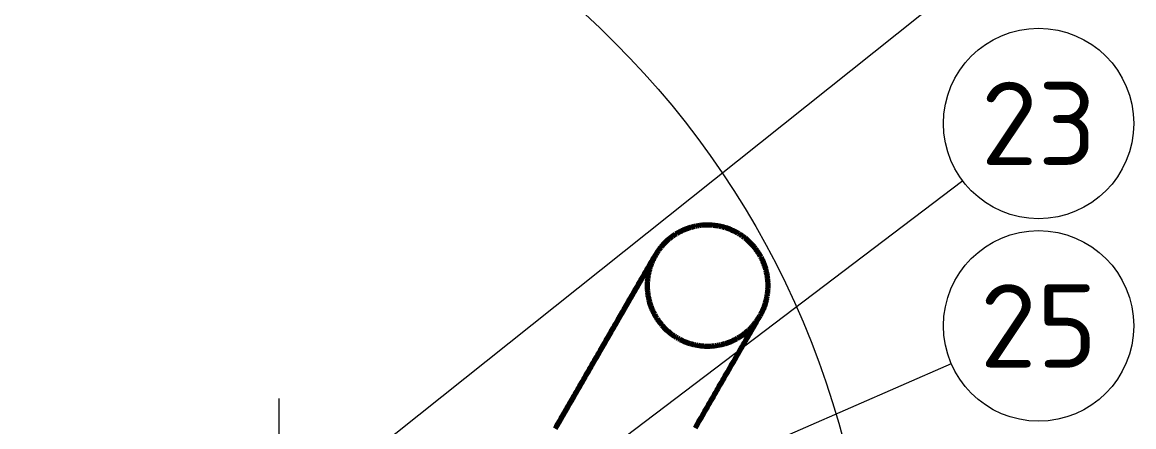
# Model space of a CAD drawing. Header units: millimetres. Extents: x 0 to 2382, y 0 to 420.
# Drawn here: x 930.95 to 977.67, y 364.1 to 381.08 of the extents above; entities that cross this region are included whole.
import ezdxf
from ezdxf.enums import TextEntityAlignment as Align

# ---------------------------------------------------------------- set-up
doc = ezdxf.new("R2010")
doc.units = ezdxf.units.MM
doc.linetypes.add('IRAM-E-TRAZOS', pattern=[5, 4, -1])
doc.linetypes.add('IRAM-F-TRAZO-PUNTO', pattern=[20, 15, -2, 1, -2])
for name, color, linetype, lineweight in [('01-VISIBLE', 7, 'CONTINUOUS', 70), ('02-OCULTA', 4, 'IRAM-E-TRAZOS', 35), ('03-EJE', 1, 'IRAM-F-TRAZO-PUNTO', 18), ('06-TEXTO', 7, 'CONTINUOUS', 25), ('08-FINA', 5, 'CONTINUOUS', 18)]:
    doc.layers.add(name, color=color, linetype=linetype, lineweight=lineweight)
doc.styles.add('ISO3098', font='isocpeur.ttf')

msp = doc.modelspace()

# ---------------------------------------------------------------- linework, layer by layer
at = {"layer": '01-VISIBLE'}
for points in [[(961.958, 368.756), (961.978, 368.791), (961.997, 368.826), (962.016, 368.862), (962.034, 368.897), (962.051, 368.934), (962.068, 368.97), (962.085, 369.006), (962.1, 369.043), (962.116, 369.08), (962.13, 369.118), (962.144, 369.155), (962.158, 369.193), (962.171, 369.231), (962.183, 369.269), (962.195, 369.308), (962.206, 369.346), (962.216, 369.385), (962.226, 369.424), (962.235, 369.463), (962.244, 369.502), (962.252, 369.541), (962.259, 369.581), (962.266, 369.62), (962.272, 369.66), (962.277, 369.7), (962.282, 369.739), (962.286, 369.779), (962.29, 369.819), (962.293, 369.859), (962.295, 369.899), (962.297, 369.939), (962.298, 369.979), (962.298, 370.019), (962.298, 370.06), (962.297, 370.1), (962.296, 370.14), (962.294, 370.18), (962.291, 370.22), (962.288, 370.26), (962.284, 370.3), (962.279, 370.339), (962.274, 370.379), (962.268, 370.419), (962.261, 370.458), (962.254, 370.498), (962.246, 370.537), (962.238, 370.576), (962.229, 370.616), (962.219, 370.654), (962.209, 370.693), (962.198, 370.732), (962.187, 370.77), (962.175, 370.809), (962.162, 370.847), (962.149, 370.884), (962.135, 370.922), (962.121, 370.959), (962.106, 370.997), (962.09, 371.034), (962.074, 371.07), (962.057, 371.107), (962.04, 371.143), (962.022, 371.179), (962.003, 371.214), (961.984, 371.25), (961.965, 371.285), (961.945, 371.319), (961.924, 371.354), (961.903, 371.388), (961.881, 371.421), (961.859, 371.455), (961.836, 371.488), (961.812, 371.52), (961.789, 371.552), (961.764, 371.584), (961.739, 371.616), (961.714, 371.647), (961.688, 371.678), (961.662, 371.708), (961.635, 371.738), (961.608, 371.767), (961.58, 371.796), (961.552, 371.825), (961.523, 371.853), (961.494, 371.88), (961.465, 371.907), (961.435, 371.934), (961.405, 371.96), (961.374, 371.986), (961.343, 372.011), (961.311, 372.036), (961.279, 372.06), (961.247, 372.084), (961.214, 372.107), (961.181, 372.13), (961.148, 372.152), (961.114, 372.174), (961.08, 372.195), (961.046, 372.216), (961.011, 372.236), (960.976, 372.255), (960.941, 372.274), (960.905, 372.293), (960.869, 372.31), (960.833, 372.328), (960.796, 372.344), (960.76, 372.36), (960.723, 372.376), (960.685, 372.391), (960.648, 372.405), (960.61, 372.419), (960.572, 372.432), (960.534, 372.445), (960.496, 372.457), (960.458, 372.468), (960.419, 372.479), (960.38, 372.489), (960.341, 372.498), (960.302, 372.507), (960.263, 372.516), (960.224, 372.523), (960.184, 372.53), (960.144, 372.537), (960.105, 372.542), (960.065, 372.548), (960.025, 372.552), (959.985, 372.556), (959.945, 372.559), (959.905, 372.562), (959.865, 372.564), (959.825, 372.565), (959.785, 372.566), (959.745, 372.566), (959.705, 372.566), (959.665, 372.564), (959.625, 372.563), (959.585, 372.56), (959.545, 372.557), (959.505, 372.553), (959.465, 372.549), (959.425, 372.544), (959.385, 372.539), (959.346, 372.532), (959.306, 372.526), (959.267, 372.518), (959.228, 372.51), (959.188, 372.501), (959.149, 372.492), (959.111, 372.482), (959.072, 372.472), (959.033, 372.461), (958.995, 372.449), (958.957, 372.436), (958.919, 372.423), (958.881, 372.41), (958.844, 372.396), (958.806, 372.381), (958.769, 372.366), (958.733, 372.35), (958.696, 372.333), (958.66, 372.316), (958.624, 372.299), (958.588, 372.28), (958.553, 372.262), (958.517, 372.242), (958.483, 372.223), (958.448, 372.202), (958.414, 372.181), (958.38, 372.16), (958.346, 372.138), (958.313, 372.115), (958.281, 372.092), (958.248, 372.068), (958.216, 372.044), (958.184, 372.02), (958.153, 371.995), (958.122, 371.969), (958.092, 371.943), (958.062, 371.916), (958.032, 371.889), (958.003, 371.862), (957.974, 371.834), (957.946, 371.806), (957.918, 371.777), (957.891, 371.747), (957.864, 371.718), (957.837, 371.688), (957.811, 371.657), (957.786, 371.626), (957.761, 371.595), (957.736, 371.563), (957.712, 371.531), (957.689, 371.499), (957.666, 371.466), (957.643, 371.432), (957.621, 371.399), (957.6, 371.365), (957.579, 371.331), (957.559, 371.296)], [(953.359, 364.022), (953.409, 364.108), (953.459, 364.195), (953.509, 364.281), (953.559, 364.368), (953.609, 364.455), (953.659, 364.541), (953.709, 364.628), (953.759, 364.714), (953.809, 364.801), (953.859, 364.888), (953.909, 364.974), (953.959, 365.061), (954.009, 365.147), (954.059, 365.234), (954.109, 365.321), (954.159, 365.407), (954.209, 365.494), (954.259, 365.58), (954.309, 365.667), (954.359, 365.754), (954.409, 365.84), (954.459, 365.927), (954.509, 366.013), (954.559, 366.1), (954.609, 366.187), (954.659, 366.273), (954.709, 366.36), (954.759, 366.446), (954.809, 366.533), (954.859, 366.62), (954.909, 366.706), (954.959, 366.793), (955.009, 366.879), (955.059, 366.966), (955.109, 367.053), (955.159, 367.139), (955.209, 367.226), (955.259, 367.312), (955.309, 367.399), (955.359, 367.486), (955.409, 367.572), (955.459, 367.659), (955.509, 367.745), (955.559, 367.832), (955.609, 367.919), (955.659, 368.005), (955.709, 368.092), (955.759, 368.178), (955.809, 368.265), (955.859, 368.352), (955.909, 368.438), (955.959, 368.525), (956.009, 368.611), (956.059, 368.698), (956.109, 368.785), (956.159, 368.871), (956.209, 368.958), (956.259, 369.044), (956.309, 369.131), (956.359, 369.218), (956.409, 369.304), (956.459, 369.391), (956.509, 369.477), (956.559, 369.564), (956.609, 369.651), (956.659, 369.737), (956.709, 369.824), (956.759, 369.911), (956.809, 369.997), (956.859, 370.084), (956.909, 370.17), (956.959, 370.257), (957.009, 370.344), (957.059, 370.43), (957.109, 370.517), (957.159, 370.603), (957.209, 370.69), (957.259, 370.777), (957.309, 370.863), (957.359, 370.95), (957.409, 371.036), (957.459, 371.123), (957.509, 371.21), (957.559, 371.296)], [(953.389, 364.074), (953.439, 364.161), (953.489, 364.248), (953.54, 364.335), (953.59, 364.422), (953.64, 364.509), (953.69, 364.596), (953.741, 364.683), (953.791, 364.77), (953.841, 364.857), (953.891, 364.944), (953.941, 365.031), (953.992, 365.118), (954.042, 365.205), (954.092, 365.292), (954.142, 365.379), (954.193, 365.466), (954.243, 365.553), (954.293, 365.64), (954.343, 365.727), (954.394, 365.814), (954.444, 365.901), (954.494, 365.988), (954.544, 366.075), (954.595, 366.162), (954.645, 366.249), (954.695, 366.336), (954.745, 366.423), (954.796, 366.51), (954.846, 366.597), (954.896, 366.684), (954.946, 366.771), (954.996, 366.858), (955.047, 366.945), (955.097, 367.032), (955.147, 367.119), (955.197, 367.206), (955.248, 367.293), (955.298, 367.38), (955.348, 367.468), (955.398, 367.555), (955.449, 367.642), (955.499, 367.729), (955.549, 367.816), (955.599, 367.903), (955.65, 367.99), (955.7, 368.077), (955.75, 368.164), (955.8, 368.251), (955.851, 368.338), (955.901, 368.425), (955.951, 368.512), (956.001, 368.599), (956.051, 368.686), (956.102, 368.773), (956.152, 368.86), (956.202, 368.947), (956.252, 369.034), (956.303, 369.121), (956.353, 369.208), (956.403, 369.295), (956.453, 369.382), (956.504, 369.469), (956.554, 369.556), (956.604, 369.643), (956.654, 369.73), (956.705, 369.817), (956.755, 369.904), (956.805, 369.991), (956.855, 370.078), (956.906, 370.165), (956.956, 370.252), (957.006, 370.339), (957.056, 370.426), (957.106, 370.513), (957.157, 370.6), (957.207, 370.687), (957.257, 370.774), (957.307, 370.861), (957.358, 370.948), (957.408, 371.035), (957.458, 371.122), (957.508, 371.209), (957.559, 371.296)], [(957.559, 371.296), (957.539, 371.261), (957.519, 371.226), (957.501, 371.19), (957.483, 371.154), (957.465, 371.118), (957.448, 371.081), (957.431, 371.045), (957.416, 371.007), (957.4, 370.97), (957.386, 370.933), (957.372, 370.895), (957.358, 370.857), (957.345, 370.819), (957.333, 370.78), (957.321, 370.742), (957.31, 370.703), (957.3, 370.664), (957.29, 370.625), (957.281, 370.586), (957.272, 370.546), (957.264, 370.507), (957.257, 370.467), (957.25, 370.427), (957.244, 370.388), (957.239, 370.348), (957.234, 370.308), (957.23, 370.268), (957.226, 370.227), (957.223, 370.187), (957.221, 370.147), (957.22, 370.107), (957.219, 370.066), (957.218, 370.026), (957.219, 369.986), (957.22, 369.946), (957.221, 369.905), (957.223, 369.865), (957.226, 369.825), (957.23, 369.785), (957.234, 369.745), (957.239, 369.705), (957.244, 369.665), (957.25, 369.625), (957.257, 369.585), (957.264, 369.545), (957.272, 369.506), (957.281, 369.467), (957.29, 369.427), (957.3, 369.388), (957.31, 369.349), (957.321, 369.311), (957.333, 369.272), (957.345, 369.234), (957.358, 369.195), (957.372, 369.157), (957.386, 369.12), (957.4, 369.082), (957.416, 369.045), (957.431, 369.008), (957.448, 368.971), (957.465, 368.934), (957.483, 368.898), (957.501, 368.862), (957.519, 368.827), (957.539, 368.791), (957.559, 368.756), (957.579, 368.721), (957.6, 368.687), (957.622, 368.653), (957.644, 368.619), (957.666, 368.586), (957.689, 368.553), (957.713, 368.52), (957.737, 368.488), (957.762, 368.456), (957.787, 368.425), (957.813, 368.393), (957.839, 368.363), (957.865, 368.333), (957.892, 368.303), (957.92, 368.273), (957.948, 368.244), (957.977, 368.216), (958.006, 368.188), (958.035, 368.16), (958.065, 368.133), (958.095, 368.107), (958.126, 368.08), (958.157, 368.055), (958.188, 368.03), (958.22, 368.005), (958.252, 367.981), (958.285, 367.957), (958.318, 367.934), (958.351, 367.911), (958.385, 367.889), (958.419, 367.868), (958.454, 367.847), (958.488, 367.826)], [(957.559, 371.296), (957.559, 371.296), (957.559, 371.296), (957.559, 371.296), (957.559, 371.296), (957.559, 371.296), (957.559, 371.296), (957.559, 371.296), (957.559, 371.296), (957.559, 371.296), (957.559, 371.296), (957.559, 371.296), (957.559, 371.296)], [(958.488, 367.826), (958.523, 367.807), (958.559, 367.787), (958.594, 367.769), (958.63, 367.75), (958.667, 367.733), (958.703, 367.716), (958.74, 367.699), (958.777, 367.683), (958.814, 367.668), (958.852, 367.653), (958.89, 367.639), (958.928, 367.626), (958.966, 367.613), (959.004, 367.601), (959.043, 367.589), (959.081, 367.578), (959.12, 367.568), (959.16, 367.558), (959.199, 367.549), (959.238, 367.54), (959.278, 367.532), (959.317, 367.525), (959.357, 367.518), (959.397, 367.512), (959.437, 367.507), (959.477, 367.502), (959.517, 367.498), (959.557, 367.494), (959.597, 367.491), (959.637, 367.489), (959.678, 367.487), (959.718, 367.486), (959.758, 367.486), (959.799, 367.486), (959.839, 367.487), (959.879, 367.489), (959.919, 367.491), (959.96, 367.494), (960, 367.498), (960.04, 367.502), (960.08, 367.507), (960.12, 367.512), (960.16, 367.518), (960.199, 367.525), (960.239, 367.532), (960.279, 367.54), (960.318, 367.549), (960.357, 367.558), (960.396, 367.568), (960.435, 367.578), (960.474, 367.589), (960.513, 367.601), (960.551, 367.613), (960.589, 367.626), (960.627, 367.639), (960.665, 367.653), (960.702, 367.668), (960.74, 367.683), (960.777, 367.699), (960.813, 367.716), (960.85, 367.733), (960.886, 367.75), (960.922, 367.769), (960.958, 367.787), (960.993, 367.807), (961.028, 367.826), (961.063, 367.847), (961.097, 367.868), (961.132, 367.889), (961.165, 367.911), (961.199, 367.934), (961.232, 367.957), (961.264, 367.981), (961.297, 368.005), (961.328, 368.03), (961.36, 368.055), (961.391, 368.08), (961.422, 368.107), (961.452, 368.133), (961.482, 368.16), (961.511, 368.188), (961.54, 368.216), (961.569, 368.244), (961.597, 368.273), (961.624, 368.303), (961.651, 368.333), (961.678, 368.363), (961.704, 368.393), (961.73, 368.425), (961.755, 368.456), (961.78, 368.488), (961.804, 368.52), (961.827, 368.553), (961.85, 368.586), (961.873, 368.619), (961.895, 368.653), (961.917, 368.687), (961.938, 368.721), (961.958, 368.756)], [(959.244, 364.056), (959.295, 364.143), (959.345, 364.23), (959.395, 364.317), (959.445, 364.404), (959.496, 364.491), (959.546, 364.578), (959.596, 364.665), (959.646, 364.752), (959.697, 364.839), (959.747, 364.926), (959.797, 365.014), (959.847, 365.101), (959.898, 365.188), (959.948, 365.275), (959.998, 365.362), (960.048, 365.449), (960.099, 365.536), (960.149, 365.623), (960.199, 365.71), (960.249, 365.797), (960.3, 365.884), (960.35, 365.971), (960.4, 366.058), (960.451, 366.145), (960.501, 366.232), (960.551, 366.319), (960.601, 366.406), (960.652, 366.493), (960.702, 366.58), (960.752, 366.667), (960.802, 366.754), (960.853, 366.841), (960.903, 366.928), (960.953, 367.015), (961.003, 367.102), (961.054, 367.189), (961.104, 367.277), (961.154, 367.364), (961.204, 367.451), (961.255, 367.538), (961.305, 367.625), (961.355, 367.712), (961.405, 367.799), (961.456, 367.886), (961.506, 367.973), (961.556, 368.06), (961.606, 368.147), (961.657, 368.234), (961.707, 368.321), (961.757, 368.408), (961.807, 368.495), (961.858, 368.582), (961.908, 368.669), (961.958, 368.756)], [(961.958, 368.756), (961.958, 368.756), (961.958, 368.756), (961.958, 368.756), (961.958, 368.756), (961.958, 368.756), (961.958, 368.756), (961.958, 368.756), (961.958, 368.756), (961.958, 368.756), (961.958, 368.756), (961.958, 368.756), (961.958, 368.756)], [(961.958, 368.756), (961.958, 368.756), (961.958, 368.756), (961.958, 368.756), (961.958, 368.756), (961.958, 368.756), (961.958, 368.756)]]:
    msp.add_lwpolyline(points, dxfattribs=at)
at = {"layer": '02-OCULTA'}
for points in [[(961.958, 368.756), (961.978, 368.791), (961.997, 368.826), (962.016, 368.862), (962.034, 368.897), (962.051, 368.934), (962.068, 368.97), (962.085, 369.006), (962.1, 369.043), (962.116, 369.08), (962.13, 369.118), (962.144, 369.155), (962.158, 369.193), (962.171, 369.231), (962.183, 369.269), (962.195, 369.308), (962.206, 369.346), (962.216, 369.385), (962.226, 369.424), (962.235, 369.463), (962.244, 369.502), (962.252, 369.541), (962.259, 369.581), (962.266, 369.62), (962.272, 369.66), (962.277, 369.7), (962.282, 369.739), (962.286, 369.779), (962.29, 369.819), (962.293, 369.859), (962.295, 369.899), (962.297, 369.939), (962.298, 369.979), (962.298, 370.019), (962.298, 370.06), (962.297, 370.1), (962.296, 370.14), (962.294, 370.18), (962.291, 370.22), (962.288, 370.26), (962.284, 370.3), (962.279, 370.339), (962.274, 370.379), (962.268, 370.419), (962.261, 370.458), (962.254, 370.498), (962.246, 370.537), (962.238, 370.576), (962.229, 370.616), (962.219, 370.654), (962.209, 370.693), (962.198, 370.732), (962.187, 370.77), (962.175, 370.809), (962.162, 370.847), (962.149, 370.884), (962.135, 370.922), (962.121, 370.959), (962.106, 370.997), (962.09, 371.034), (962.074, 371.07), (962.057, 371.107), (962.04, 371.143), (962.022, 371.179), (962.003, 371.214), (961.984, 371.25), (961.965, 371.285), (961.945, 371.319), (961.924, 371.354), (961.903, 371.388), (961.881, 371.421), (961.859, 371.455), (961.836, 371.488), (961.812, 371.52), (961.789, 371.552), (961.764, 371.584), (961.739, 371.616), (961.714, 371.647), (961.688, 371.678), (961.662, 371.708), (961.635, 371.738), (961.608, 371.767), (961.58, 371.796), (961.552, 371.825), (961.523, 371.853), (961.494, 371.88), (961.465, 371.907), (961.435, 371.934), (961.405, 371.96), (961.374, 371.986), (961.343, 372.011), (961.311, 372.036), (961.279, 372.06), (961.247, 372.084), (961.214, 372.107), (961.181, 372.13), (961.148, 372.152), (961.114, 372.174), (961.08, 372.195), (961.046, 372.216), (961.011, 372.236), (960.976, 372.255), (960.941, 372.274), (960.905, 372.293), (960.869, 372.31), (960.833, 372.328), (960.796, 372.344), (960.76, 372.36), (960.723, 372.376), (960.685, 372.391), (960.648, 372.405), (960.61, 372.419), (960.572, 372.432), (960.534, 372.445), (960.496, 372.457), (960.458, 372.468), (960.419, 372.479), (960.38, 372.489), (960.341, 372.498), (960.302, 372.507), (960.263, 372.516), (960.224, 372.523), (960.184, 372.53), (960.144, 372.537), (960.105, 372.542), (960.065, 372.548), (960.025, 372.552), (959.985, 372.556), (959.945, 372.559), (959.905, 372.562), (959.865, 372.564), (959.825, 372.565), (959.785, 372.566), (959.745, 372.566), (959.705, 372.566), (959.665, 372.564), (959.625, 372.563), (959.585, 372.56), (959.545, 372.557), (959.505, 372.553), (959.465, 372.549), (959.425, 372.544), (959.385, 372.539), (959.346, 372.532), (959.306, 372.526), (959.267, 372.518), (959.228, 372.51), (959.188, 372.501), (959.149, 372.492), (959.111, 372.482), (959.072, 372.472), (959.033, 372.461), (958.995, 372.449), (958.957, 372.436), (958.919, 372.423), (958.881, 372.41), (958.844, 372.396), (958.806, 372.381), (958.769, 372.366), (958.733, 372.35), (958.696, 372.333), (958.66, 372.316), (958.624, 372.299), (958.588, 372.28), (958.553, 372.262), (958.517, 372.242), (958.483, 372.223), (958.448, 372.202), (958.414, 372.181), (958.38, 372.16), (958.346, 372.138), (958.313, 372.115), (958.281, 372.092), (958.248, 372.068), (958.216, 372.044), (958.184, 372.02), (958.153, 371.995), (958.122, 371.969), (958.092, 371.943), (958.062, 371.916), (958.032, 371.889), (958.003, 371.862), (957.974, 371.834), (957.946, 371.806), (957.918, 371.777), (957.891, 371.747), (957.864, 371.718), (957.837, 371.688), (957.811, 371.657), (957.786, 371.626), (957.761, 371.595), (957.736, 371.563), (957.712, 371.531), (957.689, 371.499), (957.666, 371.466), (957.643, 371.432), (957.621, 371.399), (957.6, 371.365), (957.579, 371.331), (957.559, 371.296)], [(957.559, 371.296), (957.539, 371.261), (957.519, 371.226), (957.501, 371.19), (957.482, 371.154), (957.465, 371.118), (957.448, 371.081), (957.431, 371.044), (957.416, 371.007), (957.4, 370.97), (957.386, 370.933), (957.371, 370.895), (957.358, 370.857), (957.345, 370.819), (957.333, 370.78), (957.321, 370.742), (957.31, 370.703), (957.3, 370.664), (957.29, 370.625), (957.281, 370.586), (957.272, 370.546), (957.264, 370.507), (957.257, 370.467), (957.25, 370.427), (957.244, 370.388), (957.239, 370.348), (957.234, 370.308), (957.23, 370.268), (957.226, 370.227), (957.223, 370.187), (957.221, 370.147), (957.22, 370.107), (957.219, 370.066), (957.218, 370.026), (957.219, 369.986), (957.22, 369.946), (957.221, 369.905), (957.223, 369.865), (957.226, 369.825), (957.23, 369.785), (957.234, 369.745), (957.239, 369.705), (957.244, 369.665), (957.25, 369.625), (957.257, 369.585), (957.264, 369.545), (957.272, 369.506), (957.281, 369.467), (957.29, 369.427), (957.3, 369.388), (957.31, 369.349), (957.321, 369.311), (957.333, 369.272), (957.345, 369.234), (957.358, 369.195), (957.372, 369.157), (957.386, 369.12), (957.4, 369.082), (957.416, 369.045), (957.431, 369.008), (957.448, 368.971), (957.465, 368.934), (957.483, 368.898), (957.501, 368.862), (957.519, 368.827), (957.539, 368.791), (957.559, 368.756), (957.579, 368.721), (957.6, 368.687), (957.622, 368.653), (957.644, 368.619), (957.666, 368.586), (957.689, 368.553), (957.713, 368.52), (957.737, 368.488), (957.762, 368.456), (957.787, 368.425), (957.813, 368.393), (957.839, 368.363), (957.865, 368.333), (957.892, 368.303), (957.92, 368.273), (957.948, 368.244), (957.977, 368.216), (958.006, 368.188), (958.035, 368.16), (958.065, 368.133), (958.095, 368.107), (958.126, 368.08), (958.157, 368.055), (958.188, 368.03), (958.22, 368.005), (958.252, 367.981), (958.285, 367.957), (958.318, 367.934), (958.351, 367.911), (958.385, 367.889), (958.419, 367.868), (958.454, 367.847), (958.488, 367.826)], [(958.488, 367.826), (958.523, 367.807), (958.559, 367.787), (958.594, 367.769), (958.63, 367.75), (958.667, 367.733), (958.703, 367.716), (958.74, 367.699), (958.777, 367.683), (958.814, 367.668), (958.852, 367.653), (958.89, 367.639), (958.928, 367.626), (958.966, 367.613), (959.004, 367.601), (959.043, 367.589), (959.081, 367.578), (959.12, 367.568), (959.159, 367.558), (959.199, 367.549), (959.238, 367.54), (959.278, 367.532), (959.317, 367.525), (959.357, 367.518), (959.397, 367.512), (959.437, 367.507), (959.477, 367.502), (959.517, 367.498), (959.557, 367.494), (959.597, 367.491), (959.637, 367.489), (959.678, 367.487), (959.718, 367.486), (959.758, 367.486), (959.799, 367.486), (959.839, 367.487), (959.879, 367.489), (959.919, 367.491), (959.96, 367.494), (960, 367.498), (960.04, 367.502), (960.08, 367.507), (960.12, 367.512), (960.16, 367.518), (960.199, 367.525), (960.239, 367.532), (960.279, 367.54), (960.318, 367.549), (960.357, 367.558), (960.396, 367.568), (960.435, 367.578), (960.474, 367.589), (960.512, 367.601), (960.551, 367.613), (960.589, 367.626), (960.627, 367.639), (960.665, 367.653), (960.702, 367.668), (960.74, 367.683), (960.777, 367.699), (960.813, 367.716), (960.85, 367.733), (960.886, 367.75), (960.922, 367.768), (960.958, 367.787), (960.993, 367.807), (961.028, 367.826), (961.063, 367.847), (961.097, 367.868), (961.132, 367.889), (961.165, 367.911), (961.199, 367.934), (961.232, 367.957), (961.264, 367.981), (961.297, 368.005), (961.328, 368.03), (961.36, 368.055), (961.391, 368.08), (961.422, 368.107), (961.452, 368.133), (961.482, 368.16), (961.511, 368.188), (961.54, 368.216), (961.569, 368.244), (961.597, 368.273), (961.624, 368.303), (961.651, 368.333), (961.678, 368.363), (961.704, 368.393), (961.73, 368.424), (961.755, 368.456), (961.78, 368.488), (961.804, 368.52), (961.827, 368.553), (961.85, 368.586), (961.873, 368.619), (961.895, 368.653), (961.917, 368.687), (961.938, 368.721), (961.958, 368.756)], [(959.244, 364.056), (959.295, 364.143), (959.345, 364.23), (959.395, 364.317), (959.445, 364.404), (959.496, 364.491), (959.546, 364.578), (959.596, 364.665), (959.646, 364.752), (959.697, 364.839), (959.747, 364.926), (959.797, 365.014), (959.847, 365.101), (959.898, 365.188), (959.948, 365.275), (959.998, 365.362), (960.048, 365.449), (960.099, 365.536), (960.149, 365.623), (960.199, 365.71), (960.249, 365.797), (960.3, 365.884), (960.35, 365.971), (960.4, 366.058), (960.451, 366.145), (960.501, 366.232), (960.551, 366.319), (960.601, 366.406), (960.652, 366.493), (960.702, 366.58), (960.752, 366.667), (960.802, 366.754), (960.853, 366.841), (960.903, 366.928), (960.953, 367.015), (961.003, 367.102), (961.054, 367.189), (961.104, 367.277), (961.154, 367.364), (961.204, 367.451), (961.255, 367.538), (961.305, 367.625), (961.355, 367.712), (961.405, 367.799), (961.456, 367.886), (961.506, 367.973), (961.556, 368.06), (961.606, 368.147), (961.657, 368.234), (961.707, 368.321), (961.757, 368.408), (961.807, 368.495), (961.858, 368.582), (961.908, 368.669), (961.958, 368.756)]]:
    msp.add_lwpolyline(points, dxfattribs=at)
at = {"layer": '03-EJE'}
msp.add_lwpolyline([(941.758, 319.32), (941.758, 365.291)], dxfattribs=at)
at = {"layer": '08-FINA'}
for p, q in [((970.538, 382.841), (940.158, 358.643)), ((970.477, 374.419), (944.638, 354.863)), ((969.999, 366.737), (941.758, 354.443))]:
    msp.add_line(p, q, dxfattribs=at)
for centre, radius in [((929.833, 354.167), 36.833), ((973.667, 376.833), 4), ((973.667, 368.333), 4)]:
    msp.add_circle(centre, radius, dxfattribs=at)

# ---------------------------------------------------------------- texts
at = {"layer": '06-TEXTO', "style": 'ISO3098'}
for s, p in [('23', (973.667, 376.833)), ('25', (973.667, 368.333))]:
    msp.add_text(s, height=3.5, dxfattribs=at).set_placement(p, align=Align.MIDDLE_CENTER)

doc.saveas('drawing.dxf')
